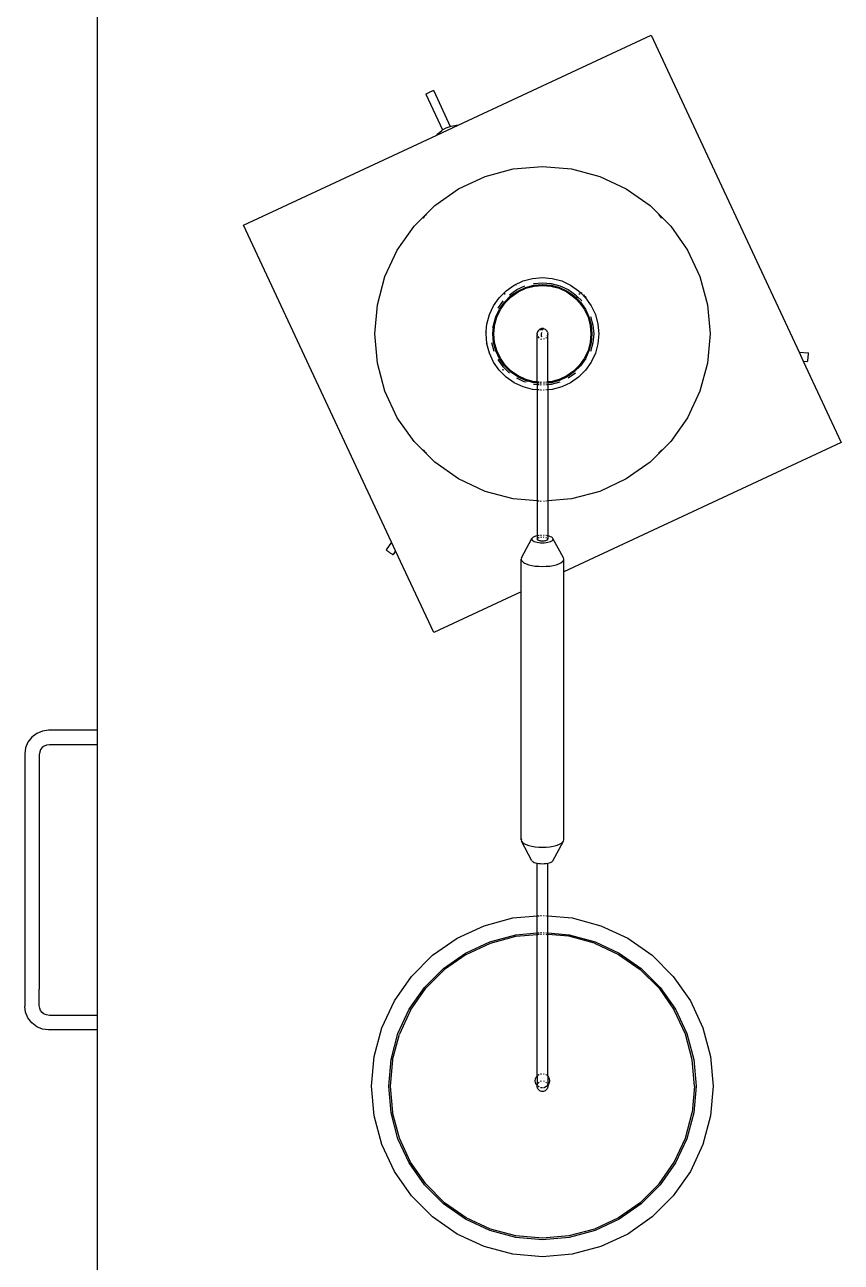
# Model space of a CAD drawing. Header units: metres. Extents: x 217 to 1422, y -179 to 129.
# Drawn here: x 1357.1078 to 1357.4137, y 61.7555 to 62.2193 of the extents above; entities that cross this region are included whole.
import ezdxf

# ---------------------------------------------------------------- set-up
doc = ezdxf.new("R2010")
doc.units = ezdxf.units.M
doc.header["$LTSCALE"] = 0.5
doc.header["$MEASUREMENT"] = 0
doc.layers.add('+1', color=255, linetype='Continuous')

# ---------------------------------------------------------------- blocks, each defined once
blk = doc.blocks.new('Chemistry Lab table pl')
at = {"layer": '+1', "transparency": 33554687}
for p, q in [((5.64671, 3.68796), (5.67731, 3.70223)), ((5.67731, 3.70223), (5.72578, 3.59828)), ((5.64336, 3.6864), (5.64367, 3.68988)), ((5.64336, 3.6864), (5.64671, 3.68796)), ((5.64369, 3.68989), (5.64367, 3.68988)), ((5.64367, 3.68988), (5.64369, 3.68986)), ((5.64377, 3.6899), (5.64369, 3.68989)), ((5.64369, 3.68986), (5.64376, 3.68983)), ((5.64389, 3.68991), (5.64377, 3.6899)), ((5.64405, 3.68991), (5.64389, 3.68991)), ((5.64424, 3.68991), (5.64405, 3.68991)), ((5.64447, 3.6899), (5.64424, 3.68991)), ((5.64472, 3.68988), (5.64447, 3.6899)), ((5.64499, 3.68986), (5.64472, 3.68988)), ((5.64527, 3.68984), (5.64499, 3.68986)), ((5.64555, 3.68981), (5.64527, 3.68984)), ((5.64581, 3.68979), (5.64555, 3.68981)), ((5.64607, 3.68976), (5.64581, 3.68979)), ((5.64629, 3.68973), (5.64607, 3.68976)), ((5.64649, 3.6897), (5.64629, 3.68973)), ((5.64665, 3.68967), (5.64649, 3.6897)), ((5.64676, 3.68964), (5.64665, 3.68967)), ((5.64671, 3.68796), (5.64685, 3.6896)), ((5.64683, 3.68962), (5.64676, 3.68964)), ((5.64685, 3.6896), (5.64683, 3.68962)), ((5.52461, 3.63102), (5.64336, 3.6864)), ((5.61509, 3.64927), (5.62566, 3.65211)), ((5.62566, 3.65211), (5.63656, 3.65306)), ((5.63656, 3.65306), (5.64746, 3.65211)), ((5.64746, 3.65211), (5.65803, 3.64927)), ((5.88647, 3.6457), (5.89658, 3.65042)), ((5.89658, 3.65042), (5.90735, 3.6533)), ((5.90735, 3.6533), (5.91847, 3.65428)), ((5.91847, 3.65428), (5.92958, 3.6533)), ((5.92958, 3.6533), (5.94036, 3.65042)), ((5.94036, 3.65042), (5.95047, 3.6457)), ((5.60517, 3.64465), (5.61509, 3.64927)), ((5.65803, 3.64927), (5.66795, 3.64465)), ((5.87733, 3.6393), (5.88647, 3.6457)), ((5.89877, 3.6444), (5.90846, 3.647)), ((5.90856, 3.64643), (5.89896, 3.64386)), ((5.90846, 3.647), (5.91847, 3.64788)), ((5.91847, 3.6473), (5.90856, 3.64643)), ((5.91847, 3.64788), (5.92847, 3.647)), ((5.91847, 3.6473), (5.92837, 3.64643)), ((5.93797, 3.64386), (5.92837, 3.64643)), ((5.92847, 3.647), (5.93817, 3.6444)), ((5.95047, 3.6457), (5.95961, 3.6393)), ((5.5962, 3.63837), (5.60517, 3.64465)), ((5.66795, 3.64465), (5.67692, 3.63837)), ((5.88967, 3.64016), (5.89877, 3.6444)), ((5.89896, 3.64386), (5.88996, 3.63966)), ((5.94698, 3.63966), (5.93797, 3.64386)), ((5.93817, 3.6444), (5.94727, 3.64016)), ((5.58847, 3.63063), (5.5962, 3.63837)), ((5.67692, 3.63837), (5.68465, 3.63063)), ((5.86944, 3.63142), (5.87733, 3.6393)), ((5.88144, 3.6344), (5.88967, 3.64016)), ((5.88181, 3.63396), (5.88996, 3.63966)), ((5.95512, 3.63396), (5.94698, 3.63966)), ((5.94727, 3.64016), (5.95549, 3.6344)), ((5.95961, 3.6393), (5.96749, 3.63142)), ((5.59244, 3.6344), (5.59186, 3.63372)), ((5.59312, 3.63497), (5.59244, 3.6344)), ((5.68068, 3.6344), (5.68, 3.63497)), ((5.68126, 3.63372), (5.68068, 3.6344)), ((5.86304, 3.62228), (5.86944, 3.63142)), ((5.87434, 3.6273), (5.88144, 3.6344)), ((5.87478, 3.62693), (5.88181, 3.63396)), ((5.95512, 3.63396), (5.96215, 3.62693)), ((5.95549, 3.6344), (5.96259, 3.6273)), ((5.96749, 3.63142), (5.97389, 3.62228)), ((5.55835, 3.55867), (5.52461, 3.63102)), ((5.58219, 3.62167), (5.58847, 3.63063)), ((5.68465, 3.63063), (5.69093, 3.62167)), ((5.86858, 3.61908), (5.87434, 3.6273)), ((5.86908, 3.61879), (5.87478, 3.62693)), ((5.96215, 3.62693), (5.96785, 3.61879)), ((5.96259, 3.6273), (5.96835, 3.61908)), ((5.85833, 3.61217), (5.86304, 3.62228)), ((5.97389, 3.62228), (5.97861, 3.61217)), ((5.57756, 3.61175), (5.58219, 3.62167)), ((5.69093, 3.62167), (5.69556, 3.61175)), ((5.86434, 3.60998), (5.86858, 3.61908)), ((5.86488, 3.60978), (5.86908, 3.61879)), ((5.96785, 3.61879), (5.97205, 3.60978)), ((5.96835, 3.61908), (5.97259, 3.60998)), ((5.57473, 3.60118), (5.57756, 3.61175)), ((5.62298, 3.60646), (5.626, 3.60857)), ((5.626, 3.60857), (5.62755, 3.60929)), ((5.62739, 3.60945), (5.62737, 3.60947)), ((5.62755, 3.60929), (5.62739, 3.60945)), ((5.62755, 3.60929), (5.62934, 3.61012)), ((5.62934, 3.61012), (5.63289, 3.61108)), ((5.62999, 3.60832), (5.63323, 3.60919)), ((5.63021, 3.60772), (5.63334, 3.60855)), ((5.63034, 3.60737), (5.6334, 3.60819)), ((5.63289, 3.61108), (5.63656, 3.6114)), ((5.63323, 3.60919), (5.63656, 3.60948)), ((5.63334, 3.60855), (5.63656, 3.60884)), ((5.6334, 3.60819), (5.63656, 3.60847)), ((5.63656, 3.6114), (5.64023, 3.61108)), ((5.63656, 3.60948), (5.63989, 3.60919)), ((5.63656, 3.60884), (5.63978, 3.60855)), ((5.63656, 3.60847), (5.63972, 3.60819)), ((5.63972, 3.60819), (5.64278, 3.60737)), ((5.63978, 3.60855), (5.64291, 3.60772)), ((5.63989, 3.60919), (5.64313, 3.60832)), ((5.64023, 3.61108), (5.64378, 3.61012)), ((5.64378, 3.61012), (5.64712, 3.60857)), ((5.64712, 3.60857), (5.65013, 3.60646)), ((5.69556, 3.61175), (5.69839, 3.60118)), ((5.85544, 3.60139), (5.85833, 3.61217)), ((5.86174, 3.60028), (5.86434, 3.60998)), ((5.86488, 3.60978), (5.86231, 3.60018)), ((5.97205, 3.60978), (5.97462, 3.60018)), ((5.97259, 3.60998), (5.97519, 3.60028)), ((5.97861, 3.61217), (5.98149, 3.60139)), ((5.61827, 3.60084), (5.62038, 3.60385)), ((5.62038, 3.60385), (5.62128, 3.60475)), ((5.62117, 3.60498), (5.62128, 3.60475)), ((5.62128, 3.60475), (5.62298, 3.60646)), ((5.62128, 3.60475), (5.62139, 3.6045)), ((5.62156, 3.60424), (5.62179, 3.60391)), ((5.62191, 3.60571), (5.62223, 3.60594)), ((5.62223, 3.60594), (5.62271, 3.60643)), ((5.62249, 3.60326), (5.62422, 3.60498)), ((5.62271, 3.60643), (5.62284, 3.60663)), ((5.62302, 3.60292), (5.62463, 3.60449)), ((5.6234, 3.60274), (5.62487, 3.60421)), ((5.62463, 3.60449), (5.62728, 3.60635)), ((5.62487, 3.60421), (5.62746, 3.60603)), ((5.62728, 3.60635), (5.63021, 3.60772)), ((5.62746, 3.60603), (5.63034, 3.60737)), ((5.64278, 3.60737), (5.64565, 3.60603)), ((5.64291, 3.60772), (5.64584, 3.60635)), ((5.64565, 3.60603), (5.64825, 3.60421)), ((5.64584, 3.60635), (5.64849, 3.60449)), ((5.64611, 3.60682), (5.64609, 3.60684)), ((5.64825, 3.60421), (5.65049, 3.60197)), ((5.64849, 3.60449), (5.65078, 3.60221)), ((5.65013, 3.60646), (5.65274, 3.60385)), ((5.65274, 3.60385), (5.65485, 3.60084)), ((5.57378, 3.59028), (5.57473, 3.60118)), ((5.61671, 3.5975), (5.61827, 3.60084)), ((5.61852, 3.59684), (5.61993, 3.59988)), ((5.61912, 3.59662), (5.62049, 3.59956)), ((5.61947, 3.5965), (5.62081, 3.59937)), ((5.61993, 3.59988), (5.62185, 3.60262)), ((5.62049, 3.59956), (5.62234, 3.60221)), ((5.62081, 3.59937), (5.62263, 3.60197)), ((5.62185, 3.60262), (5.62249, 3.60326)), ((5.62234, 3.60221), (5.62302, 3.60292)), ((5.62249, 3.60326), (5.62287, 3.60299)), ((5.62263, 3.60197), (5.6234, 3.60274)), ((5.62287, 3.60299), (5.62296, 3.60295)), ((5.62302, 3.60292), (5.6234, 3.60274)), ((5.65049, 3.60197), (5.65231, 3.59937)), ((5.65078, 3.60221), (5.65263, 3.59956)), ((5.65127, 3.60262), (5.65319, 3.59988)), ((5.65231, 3.59937), (5.65365, 3.5965)), ((5.65263, 3.59956), (5.654, 3.59662)), ((5.65485, 3.60084), (5.65641, 3.5975)), ((5.69839, 3.60118), (5.69917, 3.59228)), ((5.85464, 3.59228), (5.85544, 3.60139)), ((5.86104, 3.59228), (5.86174, 3.60028)), ((5.86231, 3.60018), (5.86162, 3.59228)), ((5.97462, 3.60018), (5.97549, 3.59028)), ((5.97519, 3.60028), (5.97607, 3.59028)), ((5.98149, 3.60139), (5.98247, 3.59028)), ((5.61576, 3.59394), (5.61671, 3.5975)), ((5.61765, 3.59361), (5.61852, 3.59684)), ((5.61828, 3.5935), (5.61912, 3.59662)), ((5.61865, 3.59344), (5.61947, 3.5965)), ((5.65365, 3.5965), (5.65447, 3.59344)), ((5.654, 3.59662), (5.65484, 3.5935)), ((5.6546, 3.59684), (5.65547, 3.59361)), ((5.65641, 3.5975), (5.65736, 3.59394)), ((5.72049, 3.59816), (5.71321, 3.59422)), ((5.71345, 3.59428), (5.71321, 3.59422)), ((5.71369, 3.59422), (5.71345, 3.59428)), ((5.72097, 3.59828), (5.72049, 3.59816)), ((5.72144, 3.59816), (5.72097, 3.59828)), ((5.72578, 3.59828), (5.72097, 3.59828)), ((5.7219, 3.59779), (5.72144, 3.59816)), ((5.72233, 3.5972), (5.7219, 3.59779)), ((5.72272, 3.59641), (5.72233, 3.5972)), ((5.72306, 3.59542), (5.72272, 3.59641)), ((5.72334, 3.59428), (5.72306, 3.59542)), ((5.72354, 3.59301), (5.72334, 3.59428)), ((5.82621, 3.59828), (5.72578, 3.59828)), ((5.82669, 3.59816), (5.82621, 3.59828)), ((5.82715, 3.59779), (5.82669, 3.59816)), ((5.83397, 3.59422), (5.82669, 3.59816)), ((5.82758, 3.5972), (5.82715, 3.59779)), ((5.82797, 3.59641), (5.82758, 3.5972)), ((5.82831, 3.59542), (5.82797, 3.59641)), ((5.82858, 3.59428), (5.82831, 3.59542)), ((5.82878, 3.59301), (5.82858, 3.59428)), ((5.57473, 3.57937), (5.57378, 3.59028)), ((5.61544, 3.59028), (5.61576, 3.59394)), ((5.61576, 3.58661), (5.61544, 3.59028)), ((5.61736, 3.59028), (5.61765, 3.59361)), ((5.61765, 3.58694), (5.61736, 3.59028)), ((5.618, 3.59028), (5.61828, 3.5935)), ((5.61828, 3.58705), (5.618, 3.59028)), ((5.61837, 3.59028), (5.61865, 3.59344)), ((5.61865, 3.58712), (5.61837, 3.59028)), ((5.63456, 3.59028), (5.63457, 3.59044)), ((5.63456, 3.59028), (5.63459, 3.58993)), ((5.63459, 3.59058), (5.63457, 3.59044)), ((5.6346, 3.59041), (5.63457, 3.59044)), ((5.63468, 3.59096), (5.63459, 3.59062)), ((5.63459, 3.59062), (5.63459, 3.59058)), ((5.63459, 3.59058), (5.63468, 3.5905)), ((5.63468, 3.58959), (5.63459, 3.58993)), ((5.63496, 3.58982), (5.6346, 3.59041)), ((5.63468, 3.59096), (5.63483, 3.59128)), ((5.63468, 3.5905), (5.63475, 3.59046)), ((5.63503, 3.59156), (5.63483, 3.59128)), ((5.63505, 3.58959), (5.63496, 3.58982)), ((5.63527, 3.59181), (5.63503, 3.59156)), ((5.63509, 3.59028), (5.63527, 3.59018)), ((5.63556, 3.59201), (5.63527, 3.59181)), ((5.63588, 3.59216), (5.63556, 3.59201)), ((5.63588, 3.59216), (5.63621, 3.59225)), ((5.63605, 3.58993), (5.63662, 3.58984)), ((5.63656, 3.59228), (5.63621, 3.59225)), ((5.63656, 3.59228), (5.63665, 3.59227)), ((5.63662, 3.58984), (5.63731, 3.58986)), ((5.63665, 3.59227), (5.63671, 3.59228)), ((5.63671, 3.59228), (5.63682, 3.59225)), ((5.63691, 3.59225), (5.63682, 3.59225)), ((5.63691, 3.59225), (5.63699, 3.59222)), ((5.63699, 3.59222), (5.63716, 3.59228)), ((5.63724, 3.59216), (5.63699, 3.59222)), ((5.65457, 3.59228), (5.63716, 3.59228)), ((5.63724, 3.59216), (5.63756, 3.59201)), ((5.63731, 3.58986), (5.63768, 3.58993)), ((5.63809, 3.59156), (5.63784, 3.59181)), ((5.63844, 3.59096), (5.63853, 3.59062)), ((5.63844, 3.58959), (5.63853, 3.58993)), ((5.65447, 3.59344), (5.65457, 3.59228)), ((5.65457, 3.59228), (5.6546, 3.59201)), ((5.65457, 3.59228), (5.65494, 3.59228)), ((5.65461, 3.59181), (5.65464, 3.59156)), ((5.65469, 3.59096), (5.65472, 3.59062)), ((5.65472, 3.58993), (5.65469, 3.58959)), ((5.65484, 3.5935), (5.65494, 3.59228)), ((5.65494, 3.59228), (5.65497, 3.59201)), ((5.65494, 3.59228), (5.65558, 3.59228)), ((5.65499, 3.59181), (5.65501, 3.59156)), ((5.65506, 3.59096), (5.65509, 3.59062)), ((5.65509, 3.58993), (5.65506, 3.58959)), ((5.65547, 3.59361), (5.65558, 3.59228)), ((5.65558, 3.59228), (5.65561, 3.59201)), ((5.65558, 3.59228), (5.6575, 3.59228)), ((5.65563, 3.59181), (5.65565, 3.59156)), ((5.6557, 3.59096), (5.65573, 3.59062)), ((5.65573, 3.58993), (5.6557, 3.58959)), ((5.65736, 3.59394), (5.6575, 3.59228)), ((5.6575, 3.59228), (5.65753, 3.59201)), ((5.6575, 3.59228), (5.69917, 3.59228)), ((5.65755, 3.59181), (5.65757, 3.59156)), ((5.65762, 3.59096), (5.65765, 3.59062)), ((5.65765, 3.58993), (5.65762, 3.58959)), ((5.69917, 3.59228), (5.69919, 3.59201)), ((5.69917, 3.59228), (5.71226, 3.59228)), ((5.69921, 3.59181), (5.69923, 3.59156)), ((5.69928, 3.59096), (5.69931, 3.59062)), ((5.69931, 3.58993), (5.69928, 3.58959)), ((5.7121, 3.59096), (5.71209, 3.59062)), ((5.71209, 3.58993), (5.7121, 3.58959)), ((5.71219, 3.59181), (5.71216, 3.59164)), ((5.71216, 3.59164), (5.71216, 3.59156)), ((5.71226, 3.59228), (5.71222, 3.59201)), ((5.7124, 3.59285), (5.71226, 3.59228)), ((5.71226, 3.59228), (5.71333, 3.59225)), ((5.71257, 3.59334), (5.7124, 3.59285)), ((5.71276, 3.59374), (5.71257, 3.59334)), ((5.71298, 3.59404), (5.71276, 3.59374)), ((5.71281, 3.59096), (5.71277, 3.59062)), ((5.71277, 3.58993), (5.71281, 3.58959)), ((5.71301, 3.59181), (5.71292, 3.59156)), ((5.71321, 3.59422), (5.71298, 3.59404)), ((5.71321, 3.59216), (5.71311, 3.59201)), ((5.71333, 3.59225), (5.71321, 3.59216)), ((5.71345, 3.59228), (5.71333, 3.59225)), ((5.71357, 3.59225), (5.71345, 3.59228)), ((5.71368, 3.59216), (5.71357, 3.59225)), ((5.71379, 3.59201), (5.71368, 3.59216)), ((5.71392, 3.59404), (5.71369, 3.59422)), ((5.71389, 3.59181), (5.71379, 3.59201)), ((5.71397, 3.59156), (5.71389, 3.59181)), ((5.71413, 3.59374), (5.71392, 3.59404)), ((5.71404, 3.59128), (5.71397, 3.59156)), ((5.71409, 3.59096), (5.71404, 3.59128)), ((5.71412, 3.59062), (5.71409, 3.59096)), ((5.71409, 3.58959), (5.71412, 3.58993)), ((5.71413, 3.59028), (5.71412, 3.59062)), ((5.71412, 3.58993), (5.71413, 3.59028)), ((5.71433, 3.59334), (5.71413, 3.59374)), ((5.7145, 3.59285), (5.71433, 3.59334)), ((5.71463, 3.59228), (5.7145, 3.59285)), ((5.71473, 3.59164), (5.71463, 3.59228)), ((5.7148, 3.59097), (5.71473, 3.59164)), ((5.71482, 3.59028), (5.7148, 3.59097)), ((5.7148, 3.58958), (5.71482, 3.59028)), ((5.72366, 3.59167), (5.72354, 3.59301)), ((5.7237, 3.59028), (5.72366, 3.59167)), ((5.72366, 3.58889), (5.7237, 3.59028)), ((5.82891, 3.59167), (5.82878, 3.59301)), ((5.82895, 3.59028), (5.82891, 3.59167)), ((5.82891, 3.58889), (5.82895, 3.59028)), ((5.8342, 3.59404), (5.83397, 3.59422)), ((5.83441, 3.59374), (5.8342, 3.59404)), ((5.83461, 3.59334), (5.83441, 3.59374)), ((5.83478, 3.59285), (5.83461, 3.59334)), ((5.83491, 3.59228), (5.83478, 3.59285)), ((5.83501, 3.59164), (5.83491, 3.59228)), ((5.85464, 3.59228), (5.83491, 3.59228)), ((5.83508, 3.59097), (5.83501, 3.59164)), ((5.8351, 3.59028), (5.83508, 3.59097)), ((5.83508, 3.58958), (5.8351, 3.59028)), ((5.8545, 3.59062), (5.85453, 3.59096)), ((5.85453, 3.58959), (5.8545, 3.58993)), ((5.85458, 3.59156), (5.8546, 3.59181)), ((5.85462, 3.59201), (5.85464, 3.59228)), ((5.86104, 3.59228), (5.85464, 3.59228)), ((5.8609, 3.59062), (5.86093, 3.59096)), ((5.86093, 3.58959), (5.8609, 3.58993)), ((5.86098, 3.59156), (5.861, 3.59181)), ((5.86102, 3.59201), (5.86104, 3.59228)), ((5.86162, 3.59228), (5.86104, 3.59228)), ((5.86147, 3.59062), (5.8615, 3.59096)), ((5.8615, 3.58959), (5.86147, 3.58993)), ((5.86156, 3.59156), (5.86158, 3.59181)), ((5.86159, 3.59201), (5.86162, 3.59228)), ((5.91473, 3.59228), (5.86162, 3.59228)), ((5.91385, 3.59062), (5.91389, 3.59096)), ((5.91389, 3.58959), (5.91385, 3.58993)), ((5.91414, 3.59156), (5.91416, 3.59161)), ((5.91416, 3.59161), (5.91431, 3.59181)), ((5.91446, 3.59201), (5.91458, 3.59216)), ((5.91458, 3.59216), (5.91473, 3.59228)), ((5.91473, 3.59228), (5.91513, 3.59259)), ((5.91473, 3.59228), (5.91779, 3.59228)), ((5.91513, 3.59259), (5.91578, 3.59285)), ((5.91578, 3.59285), (5.91647, 3.59294)), ((5.91647, 3.59294), (5.91716, 3.59285)), ((5.9165, 3.59062), (5.91659, 3.59096)), ((5.91659, 3.58959), (5.9165, 3.58993)), ((5.91693, 3.59156), (5.91718, 3.59181)), ((5.91716, 3.59285), (5.9178, 3.59259)), ((5.91747, 3.59201), (5.91778, 3.59216)), ((5.91778, 3.59216), (5.91812, 3.59225)), ((5.91812, 3.59225), (5.91779, 3.59228)), ((5.9178, 3.59259), (5.91817, 3.59228)), ((5.91817, 3.59228), (5.91812, 3.59225)), ((5.91823, 3.59226), (5.91817, 3.59228)), ((5.91839, 3.59228), (5.91823, 3.59226)), ((5.91823, 3.59226), (5.91835, 3.59216)), ((5.91835, 3.59216), (5.91878, 3.59161)), ((5.91847, 3.59228), (5.91839, 3.59228)), ((5.91847, 3.59228), (5.91881, 3.59225)), ((5.91878, 3.59161), (5.91904, 3.59097)), ((5.91881, 3.59225), (5.91915, 3.59216)), ((5.91904, 3.59097), (5.91909, 3.59062)), ((5.91909, 3.58993), (5.91904, 3.58959)), ((5.91913, 3.59028), (5.91909, 3.58996)), ((5.91915, 3.59216), (5.91947, 3.59201)), ((5.91947, 3.59201), (5.91975, 3.59181)), ((5.91975, 3.59181), (5.92, 3.59156)), ((5.92, 3.59156), (5.9202, 3.59128)), ((5.9202, 3.59128), (5.92035, 3.59096)), ((5.92035, 3.59096), (5.92044, 3.59062)), ((5.92044, 3.58993), (5.92035, 3.58959)), ((5.92044, 3.59062), (5.92047, 3.59028)), ((5.92047, 3.59028), (5.92044, 3.58993)), ((5.97549, 3.59028), (5.97462, 3.58037)), ((5.97607, 3.59028), (5.97519, 3.58027)), ((5.98247, 3.59028), (5.98149, 3.57916)), ((5.61671, 3.58305), (5.61576, 3.58661)), ((5.61912, 3.58393), (5.61828, 3.58705)), ((5.61947, 3.58406), (5.61865, 3.58712)), ((5.63468, 3.58959), (5.63483, 3.58928)), ((5.63503, 3.58899), (5.63483, 3.58928)), ((5.63527, 3.58874), (5.63503, 3.58899)), ((5.6353, 3.58873), (5.63524, 3.58899)), ((5.6353, 3.58873), (5.63527, 3.58874)), ((5.63556, 3.58854), (5.6353, 3.58873)), ((5.63556, 3.58854), (5.63588, 3.5884)), ((5.63588, 3.5884), (5.63621, 3.58831)), ((5.63656, 3.58828), (5.63621, 3.58831)), ((5.63656, 3.58828), (5.63665, 3.58828)), ((5.63665, 3.58828), (5.63671, 3.58828)), ((5.63682, 3.5883), (5.63671, 3.58828)), ((5.63682, 3.5883), (5.63691, 3.58831)), ((5.63691, 3.58831), (5.63699, 3.58833)), ((5.63724, 3.5884), (5.63699, 3.58833)), ((5.63699, 3.58833), (5.63716, 3.58828)), ((5.65457, 3.58828), (5.63716, 3.58828)), ((5.63756, 3.58854), (5.63784, 3.58874)), ((5.63784, 3.58874), (5.63809, 3.58899)), ((5.65447, 3.58712), (5.65387, 3.58488)), ((5.65484, 3.58705), (5.65416, 3.58454)), ((5.65457, 3.58828), (5.65447, 3.58712)), ((5.65458, 3.5884), (5.65457, 3.58828)), ((5.65457, 3.58828), (5.65494, 3.58828)), ((5.65464, 3.58899), (5.6546, 3.58854)), ((5.65494, 3.58828), (5.65484, 3.58705)), ((5.65495, 3.5884), (5.65494, 3.58828)), ((5.65494, 3.58828), (5.65558, 3.58828)), ((5.65501, 3.58899), (5.65497, 3.58854)), ((5.65558, 3.58828), (5.65547, 3.58694)), ((5.65559, 3.5884), (5.65558, 3.58828)), ((5.65558, 3.58828), (5.6575, 3.58828)), ((5.65565, 3.58899), (5.65561, 3.58854)), ((5.65736, 3.58661), (5.65641, 3.58305)), ((5.65722, 3.58802), (5.65727, 3.58803)), ((5.65726, 3.58797), (5.65722, 3.58795)), ((5.6575, 3.58828), (5.65736, 3.58661)), ((5.65751, 3.5884), (5.6575, 3.58828)), ((5.6575, 3.58828), (5.69917, 3.58828)), ((5.65757, 3.58899), (5.65753, 3.58854)), ((5.69917, 3.58828), (5.69839, 3.57937)), ((5.69918, 3.5884), (5.69917, 3.58828)), ((5.69917, 3.58828), (5.71226, 3.58828)), ((5.69923, 3.58899), (5.69919, 3.58854)), ((5.71216, 3.58899), (5.71216, 3.58891)), ((5.71216, 3.58891), (5.71222, 3.58854)), ((5.71224, 3.5884), (5.71226, 3.58828)), ((5.71226, 3.58828), (5.71333, 3.58831)), ((5.71226, 3.58828), (5.7124, 3.58771)), ((5.7124, 3.58771), (5.71257, 3.58721)), ((5.71257, 3.58721), (5.71276, 3.58681)), ((5.71276, 3.58681), (5.71298, 3.58652)), ((5.71292, 3.58899), (5.71301, 3.58874)), ((5.71298, 3.58652), (5.71321, 3.58634)), ((5.71301, 3.58874), (5.71311, 3.58854)), ((5.71321, 3.5884), (5.71333, 3.58831)), ((5.72049, 3.5824), (5.71321, 3.58634)), ((5.71321, 3.58634), (5.71345, 3.58628)), ((5.71333, 3.58831), (5.71345, 3.58828)), ((5.71345, 3.58828), (5.71357, 3.58831)), ((5.71345, 3.58628), (5.71369, 3.58634)), ((5.71357, 3.58831), (5.71368, 3.5884)), ((5.71368, 3.5884), (5.71379, 3.58854)), ((5.71369, 3.58634), (5.71392, 3.58652)), ((5.71379, 3.58854), (5.71389, 3.58874)), ((5.71389, 3.58874), (5.71397, 3.58899)), ((5.71392, 3.58652), (5.71413, 3.58681)), ((5.71397, 3.58899), (5.71404, 3.58928)), ((5.71404, 3.58928), (5.71409, 3.58959)), ((5.71413, 3.58681), (5.71433, 3.58721)), ((5.71433, 3.58721), (5.7145, 3.58771)), ((5.7145, 3.58771), (5.71463, 3.58828)), ((5.71463, 3.58828), (5.71473, 3.58891)), ((5.71473, 3.58891), (5.7148, 3.58958)), ((5.72272, 3.58415), (5.72306, 3.58513)), ((5.72306, 3.58513), (5.72334, 3.58628)), ((5.72334, 3.58628), (5.72354, 3.58754)), ((5.72354, 3.58754), (5.72366, 3.58889)), ((5.83397, 3.58634), (5.82669, 3.5824)), ((5.82797, 3.58415), (5.82831, 3.58513)), ((5.82831, 3.58513), (5.82858, 3.58628)), ((5.82858, 3.58628), (5.82878, 3.58754)), ((5.82878, 3.58754), (5.82891, 3.58889)), ((5.83397, 3.58634), (5.8342, 3.58652)), ((5.8342, 3.58652), (5.83441, 3.58681)), ((5.83441, 3.58681), (5.83461, 3.58721)), ((5.83461, 3.58721), (5.83478, 3.58771)), ((5.83478, 3.58771), (5.83491, 3.58828)), ((5.83491, 3.58828), (5.83501, 3.58891)), ((5.85464, 3.58828), (5.83491, 3.58828)), ((5.83501, 3.58891), (5.83508, 3.58958)), ((5.85462, 3.58854), (5.85458, 3.58899)), ((5.85464, 3.58828), (5.85463, 3.5884)), ((5.85544, 3.57916), (5.85464, 3.58828)), ((5.86104, 3.58828), (5.85464, 3.58828)), ((5.86102, 3.58854), (5.86098, 3.58899)), ((5.86104, 3.58828), (5.86103, 3.5884)), ((5.86174, 3.58027), (5.86104, 3.58828)), ((5.86162, 3.58828), (5.86104, 3.58828)), ((5.86159, 3.58854), (5.86156, 3.58899)), ((5.86162, 3.58828), (5.86161, 3.5884)), ((5.91473, 3.58828), (5.86162, 3.58828)), ((5.86231, 3.58037), (5.86162, 3.58828)), ((5.91416, 3.58894), (5.91414, 3.58899)), ((5.91446, 3.58854), (5.91416, 3.58894)), ((5.91473, 3.58828), (5.91458, 3.58839)), ((5.91513, 3.58797), (5.91473, 3.58828)), ((5.91473, 3.58828), (5.91779, 3.58828)), ((5.91578, 3.5877), (5.91513, 3.58797)), ((5.91647, 3.58761), (5.91578, 3.5877)), ((5.91716, 3.5877), (5.91647, 3.58761)), ((5.91718, 3.58874), (5.91693, 3.58899)), ((5.9178, 3.58797), (5.91716, 3.5877)), ((5.91747, 3.58854), (5.91718, 3.58874)), ((5.91812, 3.58831), (5.91778, 3.5884)), ((5.91812, 3.58831), (5.91779, 3.58828)), ((5.91817, 3.58828), (5.9178, 3.58797)), ((5.91817, 3.58828), (5.91812, 3.58831)), ((5.9182, 3.58828), (5.91817, 3.58828)), ((5.91823, 3.5883), (5.9182, 3.58828)), ((5.91835, 3.58839), (5.91823, 3.5883)), ((5.91839, 3.58828), (5.91823, 3.5883)), ((5.91847, 3.58828), (5.91839, 3.58828)), ((5.91878, 3.58894), (5.91847, 3.58854)), ((5.91881, 3.58831), (5.91847, 3.58828)), ((5.9188, 3.58899), (5.91878, 3.58894)), ((5.91915, 3.5884), (5.91881, 3.58831)), ((5.91947, 3.58854), (5.91915, 3.5884)), ((5.91975, 3.58874), (5.91947, 3.58854)), ((5.92, 3.58899), (5.91975, 3.58874)), ((5.9202, 3.58928), (5.92, 3.58899)), ((5.92035, 3.58959), (5.9202, 3.58928)), ((5.61827, 3.57972), (5.61671, 3.58305)), ((5.61829, 3.58028), (5.61818, 3.5804)), ((5.61993, 3.58068), (5.61852, 3.58371)), ((5.62049, 3.581), (5.61912, 3.58393)), ((5.62081, 3.58118), (5.61947, 3.58406)), ((5.62185, 3.57794), (5.61993, 3.58068)), ((5.62234, 3.57835), (5.62049, 3.581)), ((5.62263, 3.57859), (5.62081, 3.58118)), ((5.65231, 3.58118), (5.65049, 3.57859)), ((5.65263, 3.581), (5.65078, 3.57835)), ((5.65365, 3.58406), (5.65231, 3.58118)), ((5.654, 3.58393), (5.65263, 3.581)), ((5.6546, 3.58371), (5.65319, 3.58068)), ((5.65387, 3.58488), (5.65365, 3.58406)), ((5.65416, 3.58454), (5.65387, 3.58488)), ((5.65416, 3.58454), (5.654, 3.58393)), ((5.65423, 3.58446), (5.65416, 3.58454)), ((5.65446, 3.58412), (5.65431, 3.58436)), ((5.65457, 3.58393), (5.65451, 3.58402)), ((5.65641, 3.58305), (5.65485, 3.57972)), ((5.72049, 3.5824), (5.72097, 3.58228)), ((5.72097, 3.58228), (5.72144, 3.5824)), ((5.73324, 3.58228), (5.72097, 3.58228)), ((5.72144, 3.5824), (5.7219, 3.58276)), ((5.7219, 3.58276), (5.72233, 3.58335)), ((5.72233, 3.58335), (5.72272, 3.58415)), ((5.73318, 3.5824), (5.73324, 3.58228)), ((5.82621, 3.58228), (5.73324, 3.58228)), ((5.73324, 3.58228), (5.74851, 3.54953)), ((5.82574, 3.5824), (5.82621, 3.58228)), ((5.82621, 3.58228), (5.82669, 3.5824)), ((5.82669, 3.5824), (5.82715, 3.58276)), ((5.82715, 3.58276), (5.82758, 3.58335)), ((5.82758, 3.58335), (5.82797, 3.58415)), ((5.86488, 3.57077), (5.86231, 3.58037)), ((5.97462, 3.58037), (5.97205, 3.57077)), ((5.57756, 3.5688), (5.57473, 3.57937)), ((5.62038, 3.5767), (5.61827, 3.57972)), ((5.62298, 3.5741), (5.62038, 3.5767)), ((5.62125, 3.57621), (5.62117, 3.57621)), ((5.62173, 3.57614), (5.62125, 3.57621)), ((5.62463, 3.57606), (5.62234, 3.57835)), ((5.62487, 3.57634), (5.62263, 3.57859)), ((5.62728, 3.5742), (5.62463, 3.57606)), ((5.62746, 3.57452), (5.62487, 3.57634)), ((5.64825, 3.57634), (5.64565, 3.57452)), ((5.64849, 3.57606), (5.64584, 3.5742)), ((5.65049, 3.57859), (5.64825, 3.57634)), ((5.65078, 3.57835), (5.64849, 3.57606)), ((5.65127, 3.57794), (5.6489, 3.57557)), ((5.64992, 3.57524), (5.65001, 3.57582)), ((5.65274, 3.5767), (5.65013, 3.5741)), ((5.65485, 3.57972), (5.65274, 3.5767)), ((5.69839, 3.57937), (5.69556, 3.5688)), ((5.85833, 3.56839), (5.85544, 3.57916)), ((5.86434, 3.57058), (5.86174, 3.58027)), ((5.97519, 3.58027), (5.97259, 3.57058)), ((5.98149, 3.57916), (5.97861, 3.56839)), ((5.626, 3.57199), (5.62298, 3.5741)), ((5.62696, 3.57365), (5.62422, 3.57557)), ((5.62934, 3.57043), (5.626, 3.57199)), ((5.63021, 3.57284), (5.62728, 3.5742)), ((5.63034, 3.57318), (5.62746, 3.57452)), ((5.63334, 3.572), (5.63021, 3.57284)), ((5.6334, 3.57236), (5.63034, 3.57318)), ((5.63385, 3.57195), (5.63334, 3.572)), ((5.63365, 3.57234), (5.6334, 3.57236)), ((5.63378, 3.57212), (5.63365, 3.57234)), ((5.6339, 3.57232), (5.63365, 3.57234)), ((5.63385, 3.57195), (5.63378, 3.57212)), ((5.63388, 3.57186), (5.63385, 3.57195)), ((5.63394, 3.57195), (5.63385, 3.57195)), ((5.6339, 3.57232), (5.6339, 3.57215)), ((5.63656, 3.57209), (5.6339, 3.57232)), ((5.6339, 3.57215), (5.63394, 3.57195)), ((5.63398, 3.57162), (5.63392, 3.57176)), ((5.63394, 3.57195), (5.63396, 3.57186)), ((5.63656, 3.57172), (5.63394, 3.57195)), ((5.63398, 3.57175), (5.634, 3.57162)), ((5.63972, 3.57236), (5.63656, 3.57209)), ((5.63978, 3.572), (5.63656, 3.57172)), ((5.64278, 3.57318), (5.63972, 3.57236)), ((5.64291, 3.57284), (5.63978, 3.572)), ((5.64313, 3.57223), (5.63989, 3.57137)), ((5.64565, 3.57452), (5.64278, 3.57318)), ((5.64584, 3.5742), (5.64291, 3.57284)), ((5.64712, 3.57199), (5.64378, 3.57043)), ((5.6489, 3.57557), (5.64616, 3.57365)), ((5.65013, 3.5741), (5.64712, 3.57199)), ((5.58219, 3.55889), (5.57756, 3.5688)), ((5.63289, 3.56948), (5.62934, 3.57043)), ((5.63406, 3.56938), (5.63289, 3.56948)), ((5.63398, 3.56914), (5.63406, 3.56938)), ((5.63574, 3.56923), (5.63406, 3.56938)), ((5.63574, 3.56923), (5.63624, 3.56896)), ((5.63656, 3.56916), (5.63574, 3.56923)), ((5.63624, 3.56896), (5.63628, 3.56894)), ((5.63815, 3.5693), (5.63656, 3.56916)), ((5.63815, 3.5693), (5.63785, 3.56903)), ((5.64023, 3.56948), (5.63815, 3.5693)), ((5.63989, 3.56921), (5.64018, 3.56939)), ((5.64018, 3.56939), (5.64023, 3.56944)), ((5.64378, 3.57043), (5.64023, 3.56948)), ((5.69556, 3.5688), (5.69093, 3.55889)), ((5.86304, 3.55828), (5.85833, 3.56839)), ((5.86858, 3.56148), (5.86434, 3.57058)), ((5.86908, 3.56176), (5.86488, 3.57077)), ((5.97205, 3.57077), (5.96785, 3.56176)), ((5.97259, 3.57058), (5.96835, 3.56148)), ((5.97861, 3.56839), (5.97389, 3.55828)), ((5.55834, 3.55805), (5.55835, 3.55867)), ((5.55866, 3.55611), (5.55834, 3.55805)), ((5.56207, 3.55068), (5.55835, 3.55867)), ((5.58847, 3.54992), (5.58219, 3.55889)), ((5.69093, 3.55889), (5.68465, 3.54992)), ((5.86944, 3.54914), (5.86304, 3.55828)), ((5.87434, 3.55325), (5.86858, 3.56148)), ((5.86908, 3.56176), (5.87478, 3.55362)), ((5.96785, 3.56176), (5.96215, 3.55362)), ((5.96835, 3.56148), (5.96259, 3.55325)), ((5.97389, 3.55828), (5.96749, 3.54914)), ((5.5454, 3.54953), (5.55878, 3.55577)), ((5.54675, 3.54663), (5.56013, 3.55287)), ((5.55878, 3.55577), (5.55866, 3.55611)), ((5.55932, 3.55426), (5.55878, 3.55577)), ((5.56013, 3.55287), (5.55932, 3.55426)), ((5.56031, 3.55256), (5.56013, 3.55287)), ((5.5616, 3.55107), (5.56031, 3.55256)), ((5.88144, 3.54615), (5.87434, 3.55325)), ((5.88181, 3.54659), (5.87478, 3.55362)), ((5.96215, 3.55362), (5.95512, 3.54659)), ((5.96259, 3.55325), (5.95549, 3.54615)), ((5.5454, 3.54953), (5.54539, 3.5495)), ((5.54539, 3.5495), (5.54541, 3.54943)), ((5.54542, 3.54952), (5.5454, 3.54953)), ((5.54541, 3.54943), (5.54544, 3.54932)), ((5.54547, 3.54946), (5.54542, 3.54952)), ((5.54544, 3.54932), (5.54549, 3.54917)), ((5.54549, 3.54917), (5.54557, 3.54898)), ((5.54557, 3.54898), (5.54565, 3.54877)), ((5.54565, 3.54877), (5.54575, 3.54854)), ((5.54575, 3.54854), (5.54586, 3.54829)), ((5.54586, 3.54829), (5.54598, 3.54804)), ((5.54598, 3.54804), (5.5461, 3.54779)), ((5.56207, 3.55068), (5.5616, 3.55107)), ((5.59581, 3.47833), (5.56207, 3.55068)), ((5.5962, 3.54218), (5.58847, 3.54992)), ((5.68465, 3.54992), (5.67692, 3.54218)), ((5.74851, 3.54953), (5.71791, 3.53526)), ((5.87733, 3.54125), (5.86944, 3.54914)), ((5.96749, 3.54914), (5.95961, 3.54125)), ((5.5461, 3.54779), (5.54622, 3.54755)), ((5.54622, 3.54755), (5.54633, 3.54732)), ((5.54633, 3.54732), (5.54644, 3.54712)), ((5.54644, 3.54712), (5.54653, 3.54694)), ((5.54653, 3.54694), (5.54661, 3.5468)), ((5.54661, 3.5468), (5.54668, 3.5467)), ((5.54668, 3.5467), (5.54672, 3.54665)), ((5.54672, 3.54665), (5.54675, 3.54663)), ((5.54675, 3.54663), (5.54676, 3.54666)), ((5.59186, 3.54684), (5.59244, 3.54615)), ((5.59244, 3.54615), (5.5927, 3.54593)), ((5.59277, 3.54592), (5.5927, 3.54593)), ((5.59277, 3.54592), (5.59312, 3.54558)), ((5.68, 3.54558), (5.68068, 3.54615)), ((5.68068, 3.54615), (5.68126, 3.54684)), ((5.88967, 3.54039), (5.88144, 3.54615)), ((5.88996, 3.54089), (5.88181, 3.54659)), ((5.95512, 3.54659), (5.94698, 3.54089)), ((5.95549, 3.54615), (5.94727, 3.54039)), ((5.60517, 3.53591), (5.5962, 3.54218)), ((5.67692, 3.54218), (5.66795, 3.53591)), ((5.88647, 3.53485), (5.87733, 3.54125)), ((5.89877, 3.53615), (5.88967, 3.54039)), ((5.88996, 3.54089), (5.89896, 3.53669)), ((5.94698, 3.54089), (5.93797, 3.53669)), ((5.94727, 3.54039), (5.93817, 3.53615)), ((5.95961, 3.54125), (5.95047, 3.53485)), ((5.61509, 3.53128), (5.60517, 3.53591)), ((5.66795, 3.53591), (5.65803, 3.53128)), ((5.71791, 3.53526), (5.71457, 3.5337)), ((5.71791, 3.53526), (5.71926, 3.53432)), ((5.719, 3.53381), (5.7191, 3.53398)), ((5.7191, 3.53398), (5.71918, 3.53412)), ((5.71923, 3.53431), (5.71918, 3.53426)), ((5.71918, 3.53412), (5.71923, 3.53422)), ((5.71926, 3.53432), (5.71923, 3.53431)), ((5.71923, 3.53422), (5.71926, 3.53429)), ((5.71926, 3.53429), (5.71926, 3.53432)), ((5.89658, 3.53014), (5.88647, 3.53485)), ((5.90846, 3.53355), (5.89877, 3.53615)), ((5.90856, 3.53412), (5.89896, 3.53669)), ((5.90856, 3.53412), (5.91847, 3.53325)), ((5.91847, 3.53325), (5.92837, 3.53412)), ((5.93797, 3.53669), (5.92837, 3.53412)), ((5.93817, 3.53615), (5.92847, 3.53355)), ((5.95047, 3.53485), (5.94036, 3.53014)), ((5.71457, 3.5337), (5.59581, 3.47833)), ((5.62566, 3.52845), (5.61509, 3.53128)), ((5.65803, 3.53128), (5.64746, 3.52845)), ((5.71457, 3.5337), (5.71743, 3.5317)), ((5.71742, 3.53173), (5.71743, 3.5317)), ((5.71743, 3.5317), (5.71745, 3.53171)), ((5.71745, 3.53171), (5.71751, 3.53176)), ((5.71751, 3.53176), (5.71759, 3.53185)), ((5.71759, 3.53185), (5.7177, 3.53197)), ((5.7177, 3.53197), (5.71782, 3.53212)), ((5.71782, 3.53212), (5.71796, 3.5323)), ((5.71796, 3.5323), (5.71811, 3.53251)), ((5.71811, 3.53251), (5.71827, 3.53272)), ((5.71827, 3.53272), (5.71843, 3.53295)), ((5.71843, 3.53295), (5.71859, 3.53318)), ((5.71859, 3.53318), (5.71874, 3.5334)), ((5.71874, 3.5334), (5.71888, 3.53361)), ((5.71888, 3.53361), (5.719, 3.53381)), ((5.90735, 3.52725), (5.89658, 3.53014)), ((5.91847, 3.53268), (5.90846, 3.53355)), ((5.92847, 3.53355), (5.91847, 3.53268)), ((5.94036, 3.53014), (5.92958, 3.52725)), ((5.63656, 3.52749), (5.62566, 3.52845)), ((5.64746, 3.52845), (5.63656, 3.52749)), ((5.91847, 3.52628), (5.90735, 3.52725)), ((5.92958, 3.52725), (5.91847, 3.52628)), ((5.26386, 3.42344), (5.78509, 3.42344)), ((5.78509, 3.42344), (5.78509, 3.40519)), ((5.78509, 3.42344), (5.79052, 3.42344)), ((5.79052, 3.42344), (5.79052, 3.40554)), ((5.79052, 3.42344), (5.89194, 3.42344)), ((5.89194, 3.42344), (5.89194, 3.40554)), ((5.89194, 3.42344), (5.89736, 3.42344)), ((5.89736, 3.42344), (5.89736, 3.40519)), ((5.89736, 3.42344), (6.41859, 3.42344)), ((5.78509, 3.40519), (5.78538, 3.40302)), ((5.79052, 3.40554), (5.79066, 3.40445)), ((5.79066, 3.40445), (5.79101, 3.40359)), ((5.89179, 3.40445), (5.89144, 3.40359)), ((5.89194, 3.40554), (5.89179, 3.40445)), ((5.89736, 3.40519), (5.89708, 3.40302)), ((5.78538, 3.40302), (5.78628, 3.40084)), ((5.78628, 3.40084), (5.78771, 3.39896)), ((5.79101, 3.40359), (5.79157, 3.40285)), ((5.79157, 3.40285), (5.79231, 3.40229)), ((5.79231, 3.40229), (5.79316, 3.40193)), ((5.79316, 3.40193), (5.79425, 3.40179)), ((5.79425, 3.40179), (5.80033, 3.40179)), ((5.88212, 3.40184), (5.80033, 3.40184)), ((5.88821, 3.40179), (5.88212, 3.40179)), ((5.8893, 3.40193), (5.88821, 3.40179)), ((5.89015, 3.40229), (5.8893, 3.40193)), ((5.89088, 3.40285), (5.89015, 3.40229)), ((5.89144, 3.40359), (5.89088, 3.40285)), ((5.89618, 3.40084), (5.89475, 3.39896)), ((5.89708, 3.40302), (5.89618, 3.40084)), ((5.78771, 3.39896), (5.78957, 3.39752)), ((5.78957, 3.39752), (5.79174, 3.39662)), ((5.79174, 3.39662), (5.79389, 3.39633)), ((5.79389, 3.39633), (5.88856, 3.39633)), ((5.89071, 3.39662), (5.88856, 3.39633)), ((5.89288, 3.39752), (5.89071, 3.39662)), ((5.89475, 3.39896), (5.89288, 3.39752))]:
    blk.add_line(p, q, dxfattribs=at)
blk = doc.blocks.new('PLAN FF')
at = {"layer": '+1', "transparency": 33554687, "rotation": 269.9999999999999}
blk.add_blockref('Chemistry Lab table pl', (1353.7115, 67.73995), dxfattribs=at)

msp = doc.modelspace()

# ---------------------------------------------------------------- block references
at = {"transparency": 33554687}
msp.add_blockref('PLAN FF', (0, 0), dxfattribs=at)

doc.saveas('drawing.dxf')
